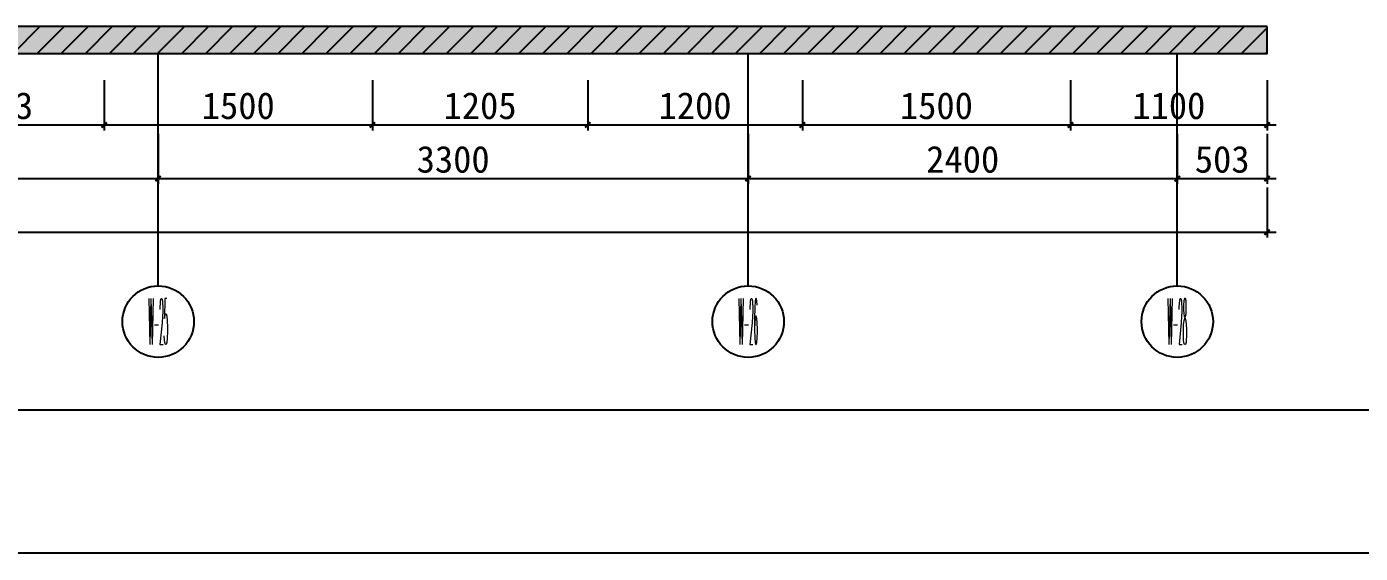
# Model space of a CAD drawing. Header units: millimetres. Extents: x 110215 to 630040, y -488650 to 141897.
# Drawn here: x 145477 to 152936, y -4761 to -1815 of the extents above; entities that cross this region are included whole.
import ezdxf
from ezdxf.enums import TextEntityAlignment as Align
from ezdxf.xclip import XClip

# ---------------------------------------------------------------- set-up
doc = ezdxf.new("R2010")
doc.units = ezdxf.units.MM
doc.header["$LTSCALE"] = 1000
doc.header["$XCLIPFRAME"] = 0
doc.layers.get('Defpoints').update_dxf_attribs({"color": 2})
doc.layers.add('0-118标注', color=2, linetype='Continuous')
doc.layers.add('0-140c立面材料填充', color=250, linetype='Continuous')
doc.styles.add('_TCH_AXIS', font='COMPLEX', dxfattribs={"bigfont": 'GBCBIG'})
doc.styles.add('COMPLEX', font='COMPLEX')
doc.styles.add('黑体', font='simhei.ttf')
doc.dimstyles.new('50', dxfattribs={"dimscale": 50, "dimtxt": 3, "dimasz": 0.6, "dimexe": 0.6, "dimexo": 0.6, "dimtad": 1, "dimdec": 0, "dimdsep": 46, "dimtxsty": '黑体', "dimblk1": 'ARCHTICK', "dimblk2": 'ARCHTICK', "dimsah": 1, "dimcen": 0, "dimdle": 1, "dimclrd": 251, "dimclre": 251, "dimclrt": 2, "dimadec": 0, "dimazin": 0, "dimtfac": 1, "dimtdec": 0, "dimtix": 1, "dimtmove": 2, "dimatfit": 3, "dimldrblk": 'DOT', "dimfxl": 0, "dimtolj": 1, "dimtzin": 0, "dimarcsym": 0})

# ---------------------------------------------------------------- blocks, each defined once
blk = doc.blocks.new('_ArchTick')
at = {"color": 0, "linetype": 'ByBlock', "const_width": 0.4}
blk.add_lwpolyline([(-0.5, -0.5), (0.5, 0.5)], dxfattribs=at)
blk = doc.blocks.new('*D1222')
at = {"color": 251, "lineweight": -2, "transparency": 16777216}
for p, q in [((225279.1, 7118.7), (225279.1, 6838.7)), ((226482.1, 7118.7), (226482.1, 6838.7)), ((225229.1, 6868.7), (226532.1, 6868.7))]:
    blk.add_line(p, q, dxfattribs=at)
at = {"layer": 'Defpoints', "color": 0, "transparency": 16777216}
for p in [(225279.1, 7268.7), (226482.1, 7268.7), (226482.1, 6868.7)]:
    blk.add_point(p, dxfattribs=at)
at = {"color": 251, "lineweight": -2, "transparency": 16777216, "xscale": 30, "yscale": 30, "zscale": 30, "rotation": 180}
blk.add_blockref('_ArchTick', (225279.1, 6868.7), dxfattribs=at)
at = {"color": 251, "lineweight": -2, "transparency": 16777216, "xscale": 30, "yscale": 30, "zscale": 30}
blk.add_blockref('_ArchTick', (226482.1, 6868.7), dxfattribs=at)
at = {"color": 2, "transparency": 16777216, "insert": (225880.6, 6975.8), "char_height": 150, "attachment_point": 5, "style": '黑体'}
blk.add_mtext('\\A1;1203', dxfattribs=at)
blk = doc.blocks.new('_DOT')
at = {"color": 0, "linetype": 'ByBlock'}
blk.add_line((-0.5, 0), (-1, 0), dxfattribs=at)
at = {"color": 0, "linetype": 'ByBlock', "const_width": 0.5}
blk.add_lwpolyline([(-0.25, 0, 1), (0.25, 0, 1)], format="xyb", close=True, dxfattribs=at)
blk = doc.blocks.new('*D1223')
at = {"color": 251, "lineweight": -2, "transparency": 16777216}
for p, q in [((226482.1, 7118.7), (226482.1, 6838.7)), ((227982.1, 7118.7), (227982.1, 6838.7)), ((226432.1, 6868.7), (228032.1, 6868.7))]:
    blk.add_line(p, q, dxfattribs=at)
at = {"layer": 'Defpoints', "color": 0, "transparency": 16777216}
for p in [(226482.1, 7268.7), (227982.1, 7268.7), (227982.1, 6868.7)]:
    blk.add_point(p, dxfattribs=at)
at = {"color": 251, "lineweight": -2, "transparency": 16777216, "xscale": 30, "yscale": 30, "zscale": 30, "rotation": 180}
blk.add_blockref('_ArchTick', (226482.1, 6868.7), dxfattribs=at)
at = {"color": 251, "lineweight": -2, "transparency": 16777216, "xscale": 30, "yscale": 30, "zscale": 30}
blk.add_blockref('_ArchTick', (227982.1, 6868.7), dxfattribs=at)
at = {"color": 2, "transparency": 16777216, "insert": (227232.1, 6975.8), "char_height": 150, "attachment_point": 5, "style": '黑体'}
blk.add_mtext('\\A1;1500', dxfattribs=at)
blk = doc.blocks.new('*D1224')
at = {"color": 251, "lineweight": -2, "transparency": 16777216}
for p, q in [((227982.1, 7118.7), (227982.1, 6838.7)), ((229187.1, 7118.7), (229187.1, 6838.7)), ((227932.1, 6868.7), (229237.1, 6868.7))]:
    blk.add_line(p, q, dxfattribs=at)
at = {"layer": 'Defpoints', "color": 0, "transparency": 16777216}
for p in [(227982.1, 7268.7), (229187.1, 7268.7), (229187.1, 6868.7)]:
    blk.add_point(p, dxfattribs=at)
at = {"color": 251, "lineweight": -2, "transparency": 16777216, "xscale": 30, "yscale": 30, "zscale": 30, "rotation": 180}
blk.add_blockref('_ArchTick', (227982.1, 6868.7), dxfattribs=at)
at = {"color": 251, "lineweight": -2, "transparency": 16777216, "xscale": 30, "yscale": 30, "zscale": 30}
blk.add_blockref('_ArchTick', (229187.1, 6868.7), dxfattribs=at)
at = {"color": 2, "transparency": 16777216, "insert": (228584.6, 6975.8), "char_height": 150, "attachment_point": 5, "style": '黑体'}
blk.add_mtext('\\A1;1205', dxfattribs=at)
blk = doc.blocks.new('*D1225')
at = {"color": 251, "lineweight": -2, "transparency": 16777216}
for p, q in [((229187.1, 7118.7), (229187.1, 6838.7)), ((230387.1, 7118.7), (230387.1, 6838.7)), ((229137.1, 6868.7), (230437.1, 6868.7))]:
    blk.add_line(p, q, dxfattribs=at)
at = {"layer": 'Defpoints', "color": 0, "transparency": 16777216}
for p in [(229187.1, 7268.7), (230387.1, 7268.7), (230387.1, 6868.7)]:
    blk.add_point(p, dxfattribs=at)
at = {"color": 251, "lineweight": -2, "transparency": 16777216, "xscale": 30, "yscale": 30, "zscale": 30, "rotation": 180}
blk.add_blockref('_ArchTick', (229187.1, 6868.7), dxfattribs=at)
at = {"color": 251, "lineweight": -2, "transparency": 16777216, "xscale": 30, "yscale": 30, "zscale": 30}
blk.add_blockref('_ArchTick', (230387.1, 6868.7), dxfattribs=at)
at = {"color": 2, "transparency": 16777216, "insert": (229787.1, 6975.8), "char_height": 150, "attachment_point": 5, "style": '黑体'}
blk.add_mtext('\\A1;1200', dxfattribs=at)
blk = doc.blocks.new('*D1226')
at = {"color": 251, "lineweight": -2, "transparency": 16777216}
for p, q in [((230387.1, 7118.7), (230387.1, 6838.7)), ((231887.1, 7118.7), (231887.1, 6838.7)), ((230337.1, 6868.7), (231937.1, 6868.7))]:
    blk.add_line(p, q, dxfattribs=at)
at = {"layer": 'Defpoints', "color": 0, "transparency": 16777216}
for p in [(230387.1, 7268.7), (231887.1, 7268.7), (231887.1, 6868.7)]:
    blk.add_point(p, dxfattribs=at)
at = {"color": 251, "lineweight": -2, "transparency": 16777216, "xscale": 30, "yscale": 30, "zscale": 30, "rotation": 180}
blk.add_blockref('_ArchTick', (230387.1, 6868.7), dxfattribs=at)
at = {"color": 251, "lineweight": -2, "transparency": 16777216, "xscale": 30, "yscale": 30, "zscale": 30}
blk.add_blockref('_ArchTick', (231887.1, 6868.7), dxfattribs=at)
at = {"color": 2, "transparency": 16777216, "insert": (231137.1, 6975.8), "char_height": 150, "attachment_point": 5, "style": '黑体'}
blk.add_mtext('\\A1;1500', dxfattribs=at)
blk = doc.blocks.new('*D1227')
at = {"color": 251, "lineweight": -2, "transparency": 16777216}
for p, q in [((231887.1, 7118.7), (231887.1, 6838.7)), ((232987.1, 7118.7), (232987.1, 6838.7)), ((231837.1, 6868.7), (233037.1, 6868.7))]:
    blk.add_line(p, q, dxfattribs=at)
at = {"layer": 'Defpoints', "color": 0, "transparency": 16777216}
for p in [(231887.1, 7268.7), (232987.1, 7268.7), (232987.1, 6868.7)]:
    blk.add_point(p, dxfattribs=at)
at = {"color": 251, "lineweight": -2, "transparency": 16777216, "xscale": 30, "yscale": 30, "zscale": 30, "rotation": 180}
blk.add_blockref('_ArchTick', (231887.1, 6868.7), dxfattribs=at)
at = {"color": 251, "lineweight": -2, "transparency": 16777216, "xscale": 30, "yscale": 30, "zscale": 30}
blk.add_blockref('_ArchTick', (232987.1, 6868.7), dxfattribs=at)
at = {"color": 2, "transparency": 16777216, "insert": (232437.1, 6975.8), "char_height": 150, "attachment_point": 5, "style": '黑体'}
blk.add_mtext('\\A1;1100', dxfattribs=at)
blk = doc.blocks.new('*D1244')
at = {"color": 251, "lineweight": -2, "transparency": 16777216}
for p, q in [((224784.2, 6818.7), (224784.2, 6538.7)), ((226784.2, 6818.7), (226784.2, 6538.7)), ((224734.2, 6568.7), (226834.2, 6568.7))]:
    blk.add_line(p, q, dxfattribs=at)
at = {"layer": 'Defpoints', "color": 0, "transparency": 16777216}
for p in [(224784.2, 6868.7), (226784.2, 6868.7), (226784.2, 6568.7)]:
    blk.add_point(p, dxfattribs=at)
at = {"color": 251, "lineweight": -2, "transparency": 16777216, "xscale": 30, "yscale": 30, "zscale": 30, "rotation": 180}
blk.add_blockref('_ArchTick', (224784.2, 6568.7), dxfattribs=at)
at = {"color": 251, "lineweight": -2, "transparency": 16777216, "xscale": 30, "yscale": 30, "zscale": 30}
blk.add_blockref('_ArchTick', (226784.2, 6568.7), dxfattribs=at)
at = {"color": 2, "transparency": 16777216, "insert": (225784.2, 6675.8), "char_height": 150, "attachment_point": 5, "style": '黑体'}
blk.add_mtext('\\A1;2000', dxfattribs=at)
blk = doc.blocks.new('*D1245')
at = {"color": 251, "lineweight": -2, "transparency": 16777216}
for p, q in [((226784.2, 6818.7), (226784.2, 6538.7)), ((230084.2, 6818.7), (230084.2, 6538.7)), ((226734.2, 6568.7), (230134.2, 6568.7))]:
    blk.add_line(p, q, dxfattribs=at)
at = {"layer": 'Defpoints', "color": 0, "transparency": 16777216}
for p in [(226784.2, 6868.7), (230084.2, 6868.7), (230084.2, 6568.7)]:
    blk.add_point(p, dxfattribs=at)
at = {"color": 251, "lineweight": -2, "transparency": 16777216, "xscale": 30, "yscale": 30, "zscale": 30, "rotation": 180}
blk.add_blockref('_ArchTick', (226784.2, 6568.7), dxfattribs=at)
at = {"color": 251, "lineweight": -2, "transparency": 16777216, "xscale": 30, "yscale": 30, "zscale": 30}
blk.add_blockref('_ArchTick', (230084.2, 6568.7), dxfattribs=at)
at = {"color": 2, "transparency": 16777216, "insert": (228434.2, 6675.8), "char_height": 150, "attachment_point": 5, "style": '黑体'}
blk.add_mtext('\\A1;3300', dxfattribs=at)
blk = doc.blocks.new('*D1246')
at = {"color": 251, "lineweight": -2, "transparency": 16777216}
for p, q in [((230084.2, 6818.7), (230084.2, 6538.7)), ((232484.2, 6818.7), (232484.2, 6538.7)), ((230034.2, 6568.7), (232534.2, 6568.7))]:
    blk.add_line(p, q, dxfattribs=at)
at = {"layer": 'Defpoints', "color": 0, "transparency": 16777216}
for p in [(230084.2, 6868.7), (232484.2, 6868.7), (232484.2, 6568.7)]:
    blk.add_point(p, dxfattribs=at)
at = {"color": 251, "lineweight": -2, "transparency": 16777216, "xscale": 30, "yscale": 30, "zscale": 30, "rotation": 180}
blk.add_blockref('_ArchTick', (230084.2, 6568.7), dxfattribs=at)
at = {"color": 251, "lineweight": -2, "transparency": 16777216, "xscale": 30, "yscale": 30, "zscale": 30}
blk.add_blockref('_ArchTick', (232484.2, 6568.7), dxfattribs=at)
at = {"color": 2, "transparency": 16777216, "insert": (231284.2, 6675.8), "char_height": 150, "attachment_point": 5, "style": '黑体'}
blk.add_mtext('\\A1;2400', dxfattribs=at)
blk = doc.blocks.new('*D1247')
at = {"color": 251, "lineweight": -2, "transparency": 16777216}
for p, q in [((232484.2, 6818.7), (232484.2, 6538.7)), ((232987.1, 6818.7), (232987.1, 6538.7)), ((232434.2, 6568.7), (233037.1, 6568.7))]:
    blk.add_line(p, q, dxfattribs=at)
at = {"layer": 'Defpoints', "color": 0, "transparency": 16777216}
for p in [(232484.2, 6868.7), (232987.1, 6868.7), (232987.1, 6568.7)]:
    blk.add_point(p, dxfattribs=at)
at = {"color": 251, "lineweight": -2, "transparency": 16777216, "xscale": 30, "yscale": 30, "zscale": 30, "rotation": 180}
blk.add_blockref('_ArchTick', (232484.2, 6568.7), dxfattribs=at)
at = {"color": 251, "lineweight": -2, "transparency": 16777216, "xscale": 30, "yscale": 30, "zscale": 30}
blk.add_blockref('_ArchTick', (232987.1, 6568.7), dxfattribs=at)
at = {"color": 2, "transparency": 16777216, "insert": (232735.6, 6675.8), "char_height": 150, "attachment_point": 5, "style": '黑体'}
blk.add_mtext('\\A1;503', dxfattribs=at)
blk = doc.blocks.new('*D1248')
at = {"color": 251, "lineweight": -2, "transparency": 16777216}
for p, q in [((156554.2, 6518.7), (156554.2, 6238.7)), ((232987.1, 6518.7), (232987.1, 6238.7)), ((156504.2, 6268.7), (233037.1, 6268.7))]:
    blk.add_line(p, q, dxfattribs=at)
at = {"layer": 'Defpoints', "color": 0, "transparency": 16777216}
for p in [(156554.2, 6568.7), (232987.1, 6568.7), (232987.1, 6268.7)]:
    blk.add_point(p, dxfattribs=at)
at = {"color": 251, "lineweight": -2, "transparency": 16777216, "xscale": 30, "yscale": 30, "zscale": 30, "rotation": 180}
blk.add_blockref('_ArchTick', (156554.2, 6268.7), dxfattribs=at)
at = {"color": 251, "lineweight": -2, "transparency": 16777216, "xscale": 30, "yscale": 30, "zscale": 30}
blk.add_blockref('_ArchTick', (232987.1, 6268.7), dxfattribs=at)
at = {"color": 2, "transparency": 16777216, "insert": (194770.7, 6374.9), "char_height": 150, "attachment_point": 5, "style": '黑体'}
blk.add_mtext('\\A1;76433', dxfattribs=at)
blk = doc.blocks.new('_AXISO')
blk.add_circle((0, 0), 0.5)
at = {"style": 'COMPLEX', "width": 1.041667}
blk.add_attdef('A', text='', height=0.56, dxfattribs=at).set_placement((-0.25, -0.28), (0.25, -0.28), align=Align.FIT)
blk = doc.blocks.new('sdfcsfsdfs')
h = blk.add_hatch()
h.set_pattern_fill('ANSI31', color=250, scale=30)
h.paths.add_polyline_path([(156354.2, 11868.7), (156354.2, 11718.7), (156554.2, 11718.7), (157551.1, 11718.7), (157551.1, 11018.7), (158013.6, 11018.7), (158013.6, 11145.5), (158013.6, 11718.7), (167984.6, 11718.7), (167984.6, 11018.7), (168441.9, 11018.7), (168441.9, 11718.7), (172853.9, 11718.7), (172853.9, 11018.7), (173453.9, 11018.7), (173453.9, 11718.7), (177303.9, 11718.7), (177303.9, 11018.7), (177903.9, 11018.7), (177903.9, 11718.7), (180555.6, 11718.7), (180555.6, 11018.7), (181155.6, 11018.7), (181155.6, 11718.7), (182255.3, 11718.7), (182255.3, 11018.7), (182755.3, 11018.7), (182755.3, 11718.7), (184345.9, 11718.7), (184345.9, 11018.7), (184845.9, 11018.7), (184845.9, 11718.7), (187805.6, 11718.7), (187805.6, 11018.7), (188305.6, 11018.7), (188305.6, 11718.7), (191989.2, 11718.7), (191989.2, 11018.7), (192624.6, 11018.7), (192624.6, 11718.7), (195356.1, 11718.7), (195356.1, 11018.7), (195969.8, 11018.7), (195969.8, 11718.7), (199435.1, 11718.7), (199435.1, 11018.7), (200035.1, 11018.7), (200035.1, 11718.7), (203883.4, 11718.7), (203883.4, 11018.7), (204483.4, 11018.7), (204483.4, 11718.7), (207985.2, 11718.7), (207985.2, 11018.7), (208585.2, 11018.7), (208585.2, 11718.7), (210541.5, 11718.7), (210541.5, 11018.7), (211138.6, 11018.7), (211138.6, 11718.7), (213935.2, 11718.7), (213935.2, 11018.7), (214535.2, 11018.7), (214535.2, 11718.7), (217337.1, 11718.7), (217337.1, 11018.7), (217835.1, 11018.7), (217835.1, 11718.7), (220184.8, 11718.7), (220184.8, 11018.7), (220784.8, 11018.7), (220784.8, 11718.7), (224165.6, 11718.7), (224165.6, 11018.7), (224765.5, 11018.7), (224765.5, 11718.7), (226905.6, 11718.7), (226905.6, 11018.7), (227405.6, 11018.7), (227405.6, 11718.7), (229705.6, 11718.7), (229705.6, 11018.7), (230205.6, 11018.7), (230205.6, 11718.7), (231983.4, 11718.7), (231983.4, 11018.7), (232583.4, 11018.7), (232583.4, 11718.7), (232987.1, 11718.7), (232987.1, 11868.7)])
h.paths.add_polyline_path([(232987.1, 7418.7), (156354.2, 7418.7), (156354.2, 7268.7), (232987.1, 7268.7)])
at = {"layer": '0-140c立面材料填充'}
h = blk.add_hatch(dxfattribs=at)
h.set_pattern_fill('AR-CONC', color=256)
h.paths.add_polyline_path([(232987.1, 7418.7), (156354.2, 7418.7), (156354.2, 7268.7), (232987.1, 7268.7)])
h.paths.add_polyline_path([(156354.2, 11868.7), (156354.2, 11718.7), (156554.2, 11718.7), (157551.1, 11718.7), (157551.1, 11018.7), (158013.6, 11018.7), (158013.6, 11145.5), (158013.6, 11718.7), (167984.6, 11718.7), (167984.6, 11018.7), (168441.9, 11018.7), (168441.9, 11718.7), (172853.9, 11718.7), (172853.9, 11018.7), (173453.9, 11018.7), (173453.9, 11718.7), (177303.9, 11718.7), (177303.9, 11018.7), (177903.9, 11018.7), (177903.9, 11718.7), (180555.6, 11718.7), (180555.6, 11018.7), (181155.6, 11018.7), (181155.6, 11718.7), (182255.3, 11718.7), (182255.3, 11018.7), (182755.3, 11018.7), (182755.3, 11718.7), (184345.9, 11718.7), (184345.9, 11018.7), (184845.9, 11018.7), (184845.9, 11718.7), (187805.6, 11718.7), (187805.6, 11018.7), (188305.6, 11018.7), (188305.6, 11718.7), (191989.2, 11718.7), (191989.2, 11018.7), (192624.6, 11018.7), (192624.6, 11718.7), (195356.1, 11718.7), (195356.1, 11018.7), (195969.8, 11018.7), (195969.8, 11718.7), (199435.1, 11718.7), (199435.1, 11018.7), (200035.1, 11018.7), (200035.1, 11718.7), (203883.4, 11718.7), (203883.4, 11018.7), (204483.4, 11018.7), (204483.4, 11718.7), (207985.2, 11718.7), (207985.2, 11018.7), (208585.2, 11018.7), (208585.2, 11718.7), (210541.5, 11718.7), (210541.5, 11018.7), (211138.6, 11018.7), (211138.6, 11718.7), (213935.2, 11718.7), (213935.2, 11018.7), (214535.2, 11018.7), (214535.2, 11718.7), (217337.1, 11718.7), (217337.1, 11018.7), (217835.1, 11018.7), (217835.1, 11718.7), (220184.8, 11718.7), (220184.8, 11018.7), (220784.8, 11018.7), (220784.8, 11718.7), (224165.6, 11718.7), (224165.6, 11018.7), (224765.5, 11018.7), (224765.5, 11718.7), (226905.6, 11718.7), (226905.6, 11018.7), (227405.6, 11018.7), (227405.6, 11718.7), (229705.6, 11718.7), (229705.6, 11018.7), (230205.6, 11018.7), (230205.6, 11718.7), (231983.4, 11718.7), (231983.4, 11018.7), (232583.4, 11018.7), (232583.4, 11718.7), (232987.1, 11718.7), (232987.1, 11868.7)])
blk.add_lwpolyline([(232987.1, 7418.7), (156354.2, 7418.7), (156354.2, 7268.7), (232987.1, 7268.7)], close=True)
at = {"layer": '0-118标注'}
for p, q in [((226784.2, 5968.7, 13.8), (226784.2, 7268.7)), ((230084.2, 5968.7, 13.8), (230084.2, 7268.7)), ((232484.2, 5968.7, 13.8), (232484.2, 7268.7))]:
    blk.add_line(p, q, dxfattribs=at)
ref = blk.add_blockref('_AXISO', (226784.2, 5768.7, 13.8), dxfattribs=dict(at, xscale=400, yscale=400, zscale=400))
ref.add_attrib('A', 'W-25', dxfattribs={"layer": '0', "height": 257.36, "style": '_TCH_AXIS', "width": 0.107143}).set_placement((226729, 5640, 13.8), (226839.3, 5640, 13.8), align=Align.FIT)
ref = blk.add_blockref('_AXISO', (230084.2, 5768.7, 13.8), dxfattribs=dict(at, xscale=400, yscale=400, zscale=400))
ref.add_attrib('A', 'W-26', dxfattribs={"layer": '0', "height": 257.36, "style": '_TCH_AXIS', "width": 0.107143}).set_placement((230029, 5640, 13.8), (230139.3, 5640, 13.8), align=Align.FIT)
ref = blk.add_blockref('_AXISO', (232484.2, 5768.7, 13.8), dxfattribs=dict(at, xscale=400, yscale=400, zscale=400))
ref.add_attrib('A', 'W-28', dxfattribs={"layer": '0', "height": 257.36, "style": '_TCH_AXIS', "width": 0.107143}).set_placement((232429, 5640, 13.8), (232539.3, 5640, 13.8), align=Align.FIT)
for base, p1, p2, picture, middle in [((226482.1, 6868.7), (225279.1, 7268.7), (226482.1, 7268.7), '*D1222', (225880.6, 6975.8)), ((227982.1, 6868.7), (226482.1, 7268.7), (227982.1, 7268.7), '*D1223', (227232.1, 6975.8)), ((229187.1, 6868.7), (227982.1, 7268.7), (229187.1, 7268.7), '*D1224', (228584.6, 6975.8)), ((230387.1, 6868.7), (229187.1, 7268.7), (230387.1, 7268.7), '*D1225', (229787.1, 6975.8)), ((231887.1, 6868.7), (230387.1, 7268.7), (231887.1, 7268.7), '*D1226', (231137.1, 6975.8)), ((232987.1, 6868.7), (231887.1, 7268.7), (232987.1, 7268.7), '*D1227', (232437.1, 6975.8)), ((226784.2, 6568.7), (224784.2, 6868.7), (226784.2, 6868.7), '*D1244', (225784.2, 6675.8)), ((230084.2, 6568.7), (226784.2, 6868.7), (230084.2, 6868.7), '*D1245', (228434.2, 6675.8)), ((232484.2, 6568.7), (230084.2, 6868.7), (232484.2, 6868.7), '*D1246', (231284.2, 6675.8)), ((232987.1, 6568.7), (232484.2, 6868.7), (232987.1, 6868.7), '*D1247', (232735.6, 6675.8)), ((232987.1, 6268.7), (156554.2, 6568.7), (232987.1, 6568.7), '*D1248', (194770.7, 6374.9))]:
    dim = blk.add_linear_dim(base=base, p1=p1, p2=p2, dimstyle='50', override={"dimfxl": 5, "dimarcsym": 1})
    dim.commit()
    dim.dimension.update_dxf_attribs({"geometry": picture, "text_midpoint": middle})

msp = doc.modelspace()

# ---------------------------------------------------------------- linework, layer by layer
msp.add_line((166306.1, -3961.1), (140760.7, -3961.1))
msp.add_lwpolyline([(140760.7, 15350.1), (166306.1, 15350.1), (166306.1, -4761.1), (140760.7, -4761.1)], close=True)

# ---------------------------------------------------------------- block references
ref = msp.add_blockref('sdfcsfsdfs', (-66898.7, -9233.8))
XClip(ref).set_block_clipping_path([(178015.0692108534, 5272.7447363527), (201755.3563001612, 14528.3161649242)])
ref = msp.add_blockref('sdfcsfsdfs', (-80572, -9233.8))
XClip(ref).set_block_clipping_path([(223136.2102642226, 5272.7447363527), (234295.0498132682, 14528.3161649242)])

doc.saveas('drawing.dxf')
